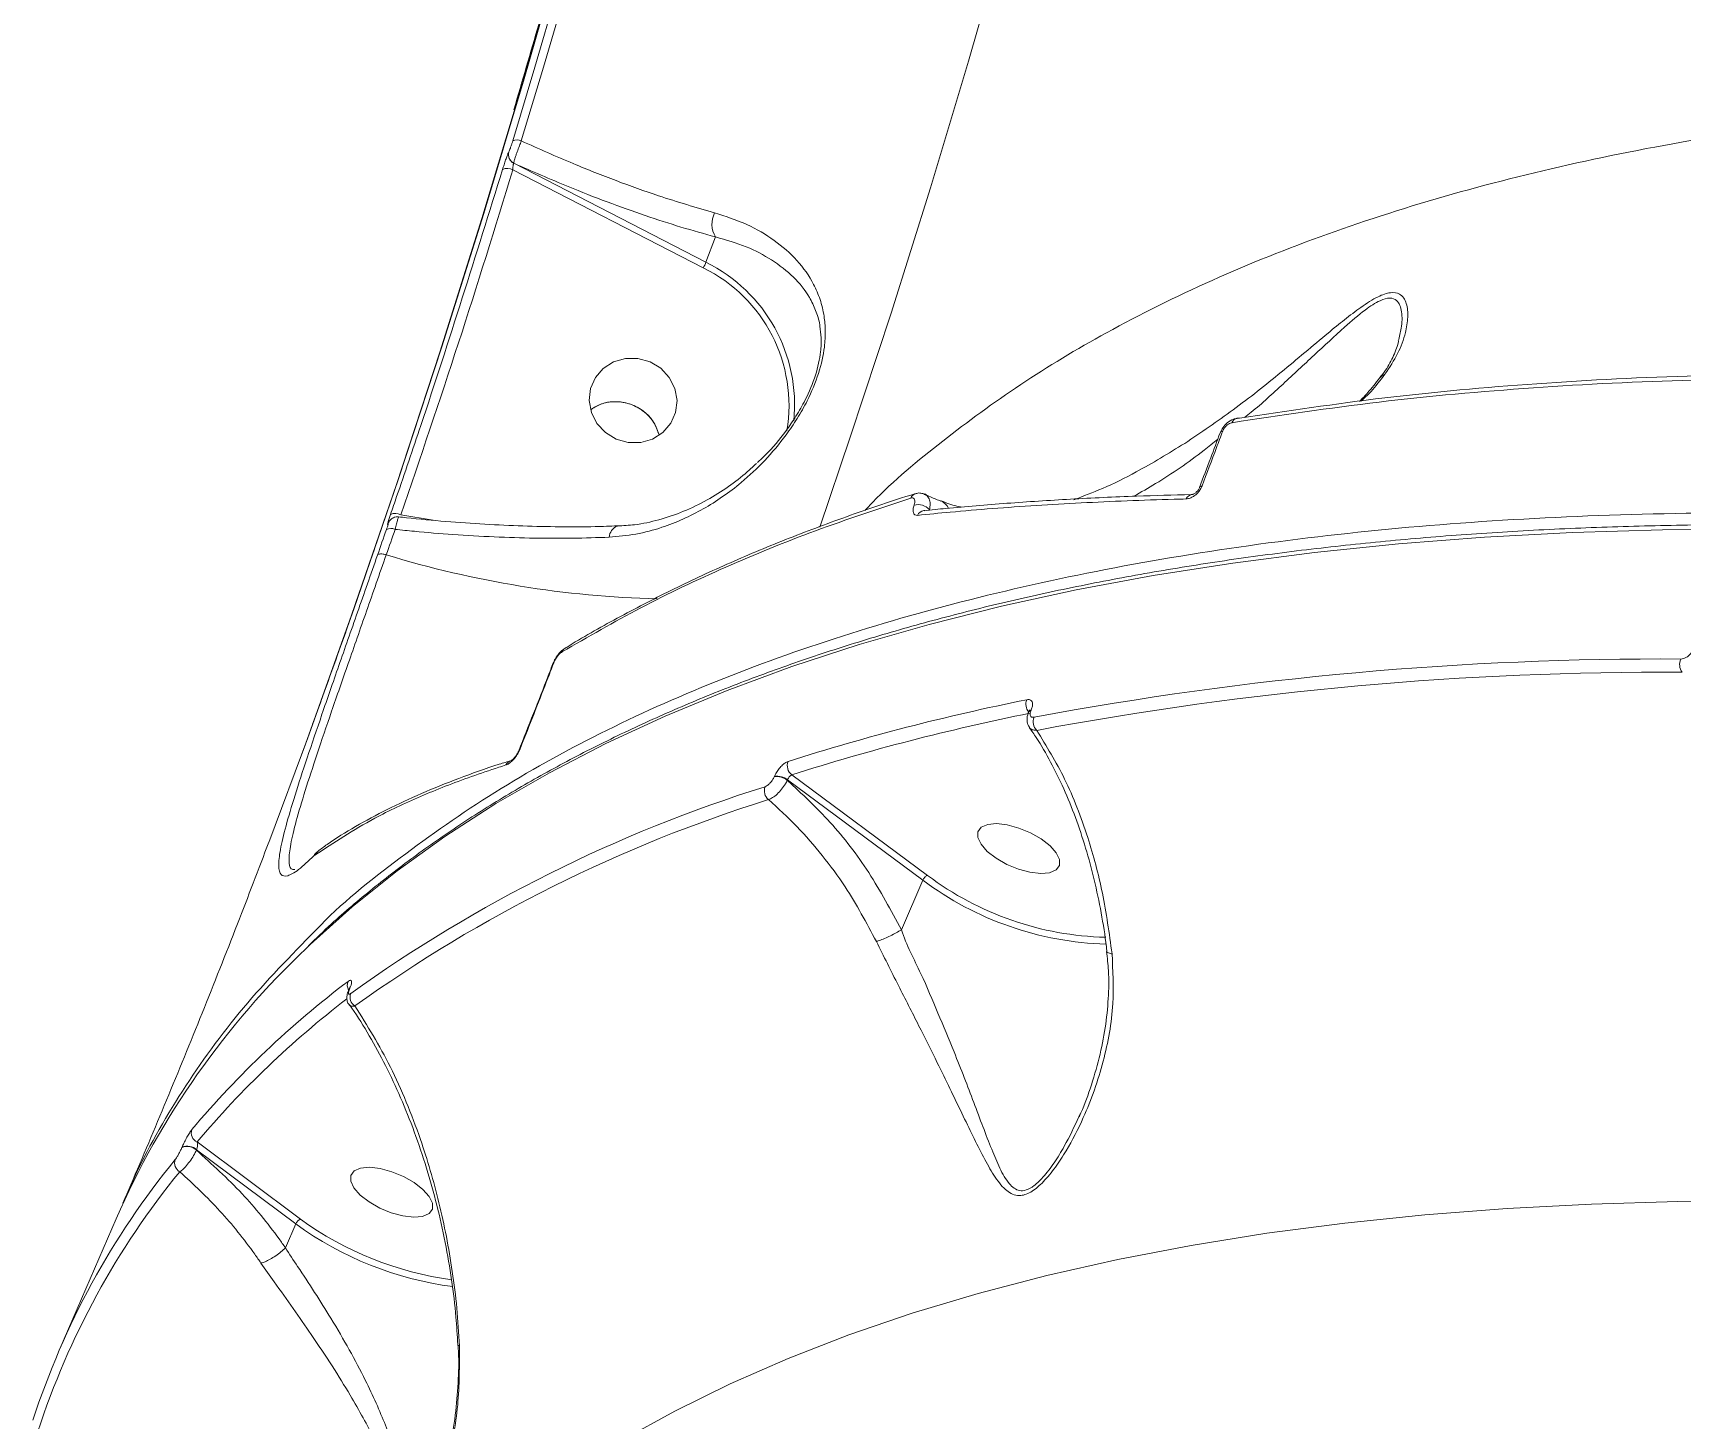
# Model space of a CAD drawing. Header units: millimetres. Extents: x -11024 to 8278, y -7837 to 5770.
# Drawn here: x 3793.3 to 3961.2, y 2414 to 2555.3 of the extents above; entities that cross this region are included whole.
import ezdxf

# ---------------------------------------------------------------- set-up
doc = ezdxf.new("R2010")
doc.units = ezdxf.units.MM
doc.layers.add('DIKOM_ОБЪЕКТ', color=7, linetype='Continuous')

msp = doc.modelspace()

# ---------------------------------------------------------------- linework, layer by layer
at = {"layer": 'DIKOM_ОБЪЕКТ', "color": 7, "linetype": 'Continuous', "lineweight": 15}
for p, q in [((3841.72, 2543.155), (3841.723, 2543.162)), ((3842.227, 2542.012), (3842.223, 2542.005)), ((3842.223, 2542.005), (3861.809, 2531.924)), ((3861.534, 2531.363), (3842.145, 2541.342)), ((3862.779, 2534.504), (3861.809, 2531.924)), ((3930.468, 2520.168), (3930.432, 2520.124)), ((3911.392, 2508.273), (3911.25, 2508.269)), ((3884.004, 2506.632), (3884.032, 2506.634)), ((3884.579, 2506.729), (3884.524, 2506.67)), ((3829.409, 2505.282), (3829.466, 2505.413)), ((3829.413, 2505.29), (3829.409, 2505.282)), ((3829.413, 2505.29), (3829.467, 2505.414)), ((3830.718, 2506.187), (3834.03, 2505.649)), ((3852.804, 2505.044), (3852.775, 2505.041)), ((3894.951, 2486.333), (3894.922, 2486.268)), ((3894.716, 2486.181), (3894.688, 2486.115)), ((3894.716, 2486.181), (3894.72, 2486.19)), ((3842.736, 2482.165), (3842.73, 2482.153)), ((3868.765, 2479.531), (3868.785, 2479.576)), ((3870.556, 2479.728), (3884.376, 2469.485)), ((3870.115, 2479.209), (3870.095, 2479.163)), ((3883.906, 2468.988), (3870.115, 2479.209)), ((3821.955, 2471.539), (3821.87, 2471.467)), ((3821.966, 2471.546), (3821.955, 2471.539)), ((3822.146, 2471.822), (3822.018, 2471.701)), ((3881.72, 2463.941), (3883.906, 2468.988)), ((3825.46, 2457.906), (3825.423, 2457.82)), ((3825.53, 2457.991), (3825.493, 2457.906)), ((3899.79, 2444.903), (3899.934, 2445.193)), ((3808.425, 2441.779), (3808.436, 2441.806)), ((3809.914, 2441.526), (3809.902, 2441.499)), ((3820.029, 2433.99), (3809.914, 2441.526)), ((3809.967, 2442.334), (3820.501, 2434.487)), ((3801.721, 2434.515), (3795.98, 2421.261)), ((3818.973, 2431.551), (3820.029, 2433.99)), ((3818.973, 2431.551), (3818.97, 2431.546))]:
    msp.add_line(p, q, dxfattribs=at)
at = {"layer": 'DIKOM_ОБЪЕКТ', "color": 7, "linetype": 'Continuous', "lineweight": 15, "flags": 128}
for points in [[(3876.565, 2698.682), (3875.707, 2693.392), (3873.215, 2678.788), (3870.552, 2664.231), (3867.718, 2649.729), (3864.717, 2635.293), (3861.549, 2620.933), (3858.218, 2606.657), (3854.724, 2592.476), (3851.071, 2578.397), (3847.261, 2564.431), (3843.297, 2550.587), (3839.18, 2536.874), (3834.914, 2523.3), (3830.501, 2509.875), (3825.945, 2496.607), (3821.248, 2483.505), (3817.274, 2472.839)], [(3820.464, 2481.377), (3821, 2482.837), (3825.711, 2495.978), (3830.281, 2509.286), (3834.707, 2522.751), (3838.986, 2536.366), (3843.115, 2550.121), (3847.092, 2564.007), (3850.913, 2578.015), (3854.577, 2592.136), (3858.081, 2606.36), (3861.423, 2620.679), (3864.6, 2635.083), (3867.61, 2649.562), (3870.452, 2664.107), (3873.124, 2678.709), (3875.623, 2693.357), (3876.489, 2698.695)], [(3911.54, 2645.706), (3908.709, 2632.124), (3905.723, 2618.612), (3902.585, 2605.18), (3899.295, 2591.836), (3895.856, 2578.588), (3892.271, 2565.445), (3888.541, 2552.416), (3884.669, 2539.509), (3880.658, 2526.732), (3876.509, 2514.093), (3873.396, 2504.96)], [(3842.125, 2544.288), (3844.375, 2551.798), (3846.579, 2559.348), (3848.736, 2566.938), (3850.845, 2574.564), (3852.907, 2582.227), (3854.92, 2589.925), (3856.885, 2597.654), (3858.801, 2605.416)], [(3859.662, 2605.363), (3857.748, 2597.607), (3855.785, 2589.883), (3853.773, 2582.191), (3851.713, 2574.534), (3849.605, 2566.913), (3847.45, 2559.329), (3845.247, 2551.784), (3842.998, 2544.28)], [(3850.055, 2519.058), (3849.914, 2517.84), (3850.136, 2516.623), (3850.703, 2515.505), (3851.567, 2514.577), (3852.661, 2513.913), (3853.894, 2513.569), (3855.167, 2513.571), (3856.377, 2513.92), (3857.426, 2514.587), (3858.228, 2515.519), (3858.72, 2516.638), (3858.86, 2517.857), (3858.638, 2519.074), (3858.072, 2520.192), (3857.207, 2521.12), (3856.114, 2521.784), (3854.88, 2522.128), (3853.607, 2522.126), (3852.397, 2521.777), (3851.349, 2521.11), (3850.546, 2520.179), (3850.055, 2519.058)], [(3912.084, 2508.973), (3912.078, 2508.96), (3912.078, 2508.958)], [(3968.61, 2504.77), (3959.249, 2504.688), (3950.081, 2504.408), (3941.111, 2503.927), (3932.349, 2503.248), (3923.802, 2502.37), (3915.476, 2501.294), (3907.38, 2500.022), (3899.518, 2498.554), (3891.9, 2496.891), (3884.529, 2495.035), (3877.414, 2492.988), (3870.559, 2490.751), (3863.971, 2488.325), (3857.655, 2485.714), (3851.617, 2482.919), (3845.862, 2479.943), (3840.393, 2476.788), (3835.217, 2473.457), (3830.337, 2469.953), (3825.758, 2466.278), (3821.483, 2462.435), (3821.103, 2462.072)], [(3828.352, 2502.108), (3828.466, 2502.432), (3828.579, 2502.756), (3828.692, 2503.08), (3828.805, 2503.404), (3828.919, 2503.729), (3829.031, 2504.053), (3829.144, 2504.378), (3829.257, 2504.702)], [(3830.14, 2504.722), (3830.028, 2504.397), (3829.915, 2504.073), (3829.802, 2503.749), (3829.689, 2503.425), (3829.576, 2503.101), (3829.463, 2502.777), (3829.349, 2502.453), (3829.236, 2502.129)], [(3896.857, 2472.5), (3895.959, 2473.2), (3894.874, 2473.819), (3893.691, 2474.309), (3892.506, 2474.629), (3891.414, 2474.753), (3890.505, 2474.671), (3889.851, 2474.39), (3889.506, 2473.932), (3889.497, 2473.336), (3889.826, 2472.648), (3890.466, 2471.925), (3891.364, 2471.225), (3892.449, 2470.606), (3893.632, 2470.116), (3894.817, 2469.797), (3895.909, 2469.673), (3896.818, 2469.754), (3897.472, 2470.035), (3897.817, 2470.493), (3897.826, 2471.089), (3897.497, 2471.777), (3896.857, 2472.5)], [(3832.981, 2437.503), (3832.082, 2438.202), (3830.997, 2438.822), (3829.815, 2439.311), (3828.629, 2439.631), (3827.538, 2439.755), (3826.628, 2439.673), (3825.974, 2439.392), (3825.629, 2438.935), (3825.621, 2438.338), (3825.95, 2437.65), (3826.59, 2436.928), (3827.488, 2436.228), (3828.573, 2435.608), (3829.755, 2435.119), (3830.941, 2434.799), (3832.032, 2434.675), (3832.942, 2434.757), (3833.596, 2435.038), (3833.941, 2435.495), (3833.949, 2436.092), (3833.62, 2436.779), (3832.981, 2437.503)], [(3969.783, 2436.303), (3960.803, 2436.26), (3952.015, 2436.016), (3943.427, 2435.571), (3935.046, 2434.926), (3926.881, 2434.082), (3918.939, 2433.04), (3911.227, 2431.8), (3903.753, 2430.363), (3896.524, 2428.731), (3889.547, 2426.905), (3882.827, 2424.888), (3876.372, 2422.68), (3870.186, 2420.285), (3864.277, 2417.704), (3858.649, 2414.939), (3853.308, 2411.993)]]:
    msp.add_lwpolyline(points, dxfattribs=at)
at = {"layer": 'DIKOM_ОБЪЕКТ', "color": 7, "linetype": 'Continuous', "lineweight": 15}
for centre, radius, start, end in [((3842.552, 2543.302), 1.075, 65.43168, 113.4115), ((3842.671, 2542.886), 0.989, 164.2466, 243.06199), ((3842.675, 2542.894), 0.989, 164.26454, 243.06398), ((3841.589, 2540.273), 1.205, 62.50677, 114.49129), ((3864.903, 2535.805), 2.491, 152.51561, 211.49608), ((3854.682, 2535.075), 7.793, 331.55495, 336.15494), ((3854.63, 2517.4), 16.202, 354.17747, 63.69647), ((3854.571, 2517.292), 15.699, 350.67798, 63.67232), ((3931.472, 2519.303), 1.325, 111.81703, 139.27347), ((3916.056, 2515.368), 0.696, 102.60853, 162.04009), ((3915.998, 2515.481), 0.573, 73.35153, 99.46948), ((3914.476, 2514.403), 0.323, 94.58718, 151.73854), ((3883.374, 2507.657), 0.735, 108.90155, 160.24919), ((3911.426, 2507.52), 0.764, 93.00001, 156.82047), ((3912.377, 2508.801), 0.34, 95.94834, 149.50065), ((3883.386, 2505.585), 1.653, 43.78069, 103.23899), ((3884.106, 2505.818), 0.82, 97.17154, 156.18929), ((3885.26, 2506.326), 1.368, 24.51381, 69.76371), ((3829.717, 2503.898), 0.926, 62.79742, 119.73902), ((3830.135, 2505.173), 1.169, 60.10972, 113.25396), ((3853.224, 2503.854), 1.27, 110.75571, 176.87341), ((3859.419, 2600.736), 103.123, 252.98116, 268.56828), ((3847.867, 2491.957), 0.773, 121.2404, 158.81836), ((3959.15, 2144.178), 347.343, 89.67695, 100.60477), ((3962.398, 2490.96), 1.404, 156.71421, 214.29093), ((3846.474, 2491.021), 0.246, 121.86807, 157.10877), ((3959.284, 2143.607), 346.567, 89.67699, 100.6051), ((3939.643, 2262.381), 229.476, 101.34947, 107.62279), ((3895.633, 2486.912), 1.236, 158.28377, 220.14975), ((3894.947, 2485.972), 0.296, 94.78198, 150.71799), ((3894.977, 2486.035), 0.299, 94.98259, 148.87878), ((3939.844, 2261.616), 228.853, 101.34831, 107.62371), ((3896.371, 2485.129), 1.232, 158.125, 225.19141), ((3842.231, 2480.342), 0.888, 106.83464, 154.45474), ((3842.978, 2482.054), 0.267, 123.12906, 155.24713), ((3869.005, 2477.807), 1.74, 51.21096, 97.93155), ((3869.025, 2477.853), 1.74, 51.20355, 97.93896), ((3871.258, 2480.662), 1.169, 158.61396, 233.05387), ((3912.145, 2336.793), 148.487, 107.35959, 125.64363), ((3868.931, 2478.093), 1.17, 158.7492, 229.81547), ((3912.382, 2335.788), 148.16, 107.35962, 125.64358), ((3822.826, 2471.147), 0.955, 124.22225, 155.78968), ((3822.817, 2471.172), 0.93, 126.40287, 156.25078), ((3903.263, 2494.604), 31.428, 233.06149, 268.65513), ((3903.499, 2495.203), 32.728, 233.22626, 268.3459), ((3879.246, 2400.581), 84.627, 133.39703, 156.36031), ((3884.578, 2380.266), 98.275, 127.06765, 139.87142), ((3826.264, 2458.312), 0.993, 158.11581, 210.49279), ((3825.592, 2457.754), 0.181, 123.2859, 157.84979), ((3825.647, 2457.825), 0.203, 125.14944, 156.87768), ((3884.719, 2379.347), 97.751, 127.50217, 139.88206), ((3826.613, 2457.091), 1.065, 159.57474, 237.69443), ((3810.39, 2443.256), 1.015, 159.92858, 245.37981), ((3808.949, 2440.506), 1.377, 46.16531, 112.37998), ((3808.96, 2440.533), 1.377, 46.16531, 112.37998), ((3871.004, 2388.762), 81.754, 140.69756, 162.00238), ((3871.325, 2387.646), 81.565, 140.69632, 162.0033), ((3808.685, 2440.198), 1.005, 159.71471, 241.84314), ((3840.347, 2461.702), 33.683, 233.89961, 262.45543), ((3840.48, 2462.02), 34.697, 233.88548, 262.6213)]:
    msp.add_arc(centre, radius, start, end, dxfattribs=at)
for points, knots in [([(3876.208, 2698.744), (3876.026, 2697.581), (3875.215, 2692.408), (3873.661, 2683.253), (3871.546, 2671.291), (3869.313, 2659.381), (3866.975, 2647.531), (3864.533, 2635.752), (3861.989, 2624.053), (3859.348, 2612.446), (3856.611, 2600.94), (3853.783, 2589.546), (3850.867, 2578.272), (3847.865, 2567.133), (3844.994, 2556.844), (3843.086, 2550.33), (3842.239, 2547.434)], [0, 0, 0, 0, 0.02228981, 0.09915994, 0.1760009, 0.25279979, 0.32954028, 0.40620538, 0.48277967, 0.55924833, 0.63559478, 0.71180147, 0.78785595, 0.86373996, 0.93943892, 1, 1, 1, 1]), ([(3877.99, 2506.639), (3878.256, 2506.923), (3880.606, 2509.435), (3885.839, 2513.754), (3893.717, 2519.546), (3902.837, 2525.038), (3913.218, 2530.192), (3924.984, 2534.902), (3937.68, 2538.96), (3951.249, 2542.343), (3965.629, 2545.028), (3980.623, 2546.974), (3996.193, 2548.183), (4012.276, 2548.688), (4028.983, 2548.502), (4046.238, 2547.624), (4063.961, 2546.055), (4082.466, 2543.74), (4101.747, 2540.626), (4121.771, 2536.689), (4142.084, 2532.011), (4162.319, 2526.687), (4182.419, 2520.752), (4202.335, 2514.265), (4222.292, 2507.176), (4242.2, 2499.522), (4261.965, 2491.344), (4281.404, 2482.721), (4300.487, 2473.676), (4319.197, 2464.245), (4337.608, 2454.404), (4355.629, 2444.193), (4373.233, 2433.682), (4384.537, 2426.428), (4390.181, 2422.807)], [0, 0, 0, 0, 0.0037322, 0.0329507, 0.0621688, 0.0913509, 0.1241891, 0.1571334, 0.1901302, 0.2231254, 0.2560662, 0.288902, 0.3206989, 0.3525959, 0.3845428, 0.416489, 0.4483831, 0.4801783, 0.5138833, 0.5476484, 0.5814136, 0.6151195, 0.6474164, 0.6798144, 0.7122655, 0.7447183, 0.7771203, 0.8094199, 0.8411053, 0.872883, 0.9047081, 0.9365345, 0.9683135, 1, 1, 1, 1]), ([(3841.723, 2543.162), (3841.726, 2543.167), (3841.744, 2543.202), (3841.791, 2543.31), (3841.868, 2543.513), (3841.954, 2543.755), (3842.039, 2544.011), (3842.098, 2544.202), (3842.125, 2544.288)], [0, 0, 0, 0, 0.03403771, 0.25223288, 0.47049649, 0.59801001, 0.81932373, 1, 1, 1, 1]), ([(3842.998, 2544.28), (3842.932, 2544.113), (3842.784, 2543.742), (3842.599, 2543.238), (3842.431, 2542.752), (3842.301, 2542.339), (3842.242, 2542.103), (3842.229, 2542.023), (3842.227, 2542.012)], [0, 0, 0, 0, 0.180456, 0.4029103, 0.5309419, 0.7495926, 0.9664084, 1, 1, 1, 1]), ([(3842.998, 2544.28), (3844.771, 2543.488), (3848.033, 2542.03), (3852.7, 2540.195), (3857.578, 2538.441), (3860.81, 2537.502), (3862.693, 2536.955)], [0, 0, 0, 0, 0.2580789, 0.4750034, 0.6940699, 1, 1, 1, 1]), ([(3841.09, 2541.369), (3841.14, 2541.532), (3841.241, 2541.857), (3841.405, 2542.347), (3841.553, 2542.763), (3841.66, 2543.034), (3841.703, 2543.121), (3841.72, 2543.155)], [0, 0, 0, 0, 0.2183098, 0.4367788, 0.6530241, 0.8657338, 1, 1, 1, 1]), ([(3842.223, 2542.005), (3842.216, 2541.995), (3842.197, 2541.968), (3842.172, 2541.87), (3842.151, 2541.715), (3842.141, 2541.529), (3842.144, 2541.405), (3842.145, 2541.342)], [0, 0, 0, 0, 0.127708, 0.3308185, 0.5437908, 0.7682461, 1, 1, 1, 1]), ([(3862.779, 2534.504), (3861.617, 2534.826), (3859.293, 2535.471), (3855.593, 2536.672), (3851.754, 2538.047), (3847.289, 2539.787), (3844.084, 2541.196), (3842.227, 2542.012)], [0, 0, 0, 0, 0.1825574, 0.3651212, 0.5530306, 0.7409463, 1, 1, 1, 1]), ([(3829.674, 2506.247), (3829.881, 2506.849), (3830.92, 2509.858), (3834.886, 2521.512), (3838.368, 2532.656), (3841.09, 2541.369)], [0, 0, 0, 0, 0.0517101, 0.2585559, 1, 1, 1, 1]), ([(3842.145, 2541.342), (3840.324, 2535.456), (3836.682, 2523.683), (3832.706, 2512.02), (3830.718, 2506.187)], [0, 0, 0, 0, 0.49991389, 1, 1, 1, 1]), ([(3862.693, 2536.955), (3863.826, 2536.585), (3866.091, 2535.846), (3868.877, 2534.173), (3871.174, 2532.165), (3872.633, 2530.096), (3873.468, 2528.157), (3873.857, 2526.574), (3873.995, 2524.953), (3873.898, 2523.056), (3873.366, 2520.627), (3872.31, 2518.092), (3871.128, 2516.002), (3869.71, 2513.916), (3867.823, 2511.675), (3865.044, 2509.078), (3861.582, 2506.669), (3857.928, 2505.038), (3854.684, 2504.162), (3852.866, 2504.003), (3851.957, 2503.923)], [0, 0, 0, 0, 0.0727755, 0.1456249, 0.2220859, 0.2985167, 0.3409265, 0.3832926, 0.4164832, 0.4496123, 0.4986436, 0.5477913, 0.5808466, 0.6139678, 0.6710836, 0.7283195, 0.8132043, 0.8980757, 0.9490511, 1, 1, 1, 1]), ([(3873.414, 2525.398), (3873.409, 2525.443), (3873.347, 2526.052), (3873, 2527.038), (3872.205, 2528.721), (3870.788, 2530.47), (3868.62, 2532.169), (3865.989, 2533.578), (3863.857, 2534.193), (3862.779, 2534.504)], [0, 0, 0, 0, 0.0087385, 0.1158728, 0.2245776, 0.4207241, 0.6211561, 0.8084161, 1, 1, 1, 1]), ([(3910.573, 2513.471), (3912.233, 2514.592), (3915.597, 2516.864), (3920.46, 2520.73), (3924.189, 2523.894), (3926.865, 2526.094), (3928.578, 2527.407), (3930.203, 2528.445), (3931.588, 2528.922), (3932.659, 2528.721), (3933.242, 2527.771), (3933.362, 2526.339), (3933.076, 2524.589), (3932.359, 2522.601), (3931.442, 2521.226), (3930.979, 2520.534)], [0, 0, 0, 0, 0.1269035, 0.257198, 0.3901327, 0.4375387, 0.4855414, 0.5382542, 0.5816406, 0.625083, 0.6893305, 0.754915, 0.8219465, 0.9103492, 1, 1, 1, 1]), ([(3932.331, 2523.91), (3932.448, 2524.343), (3932.731, 2525.387), (3932.752, 2526.873), (3932.371, 2528.015), (3931.531, 2528.368), (3930.401, 2528.059), (3928.79, 2526.993), (3926.539, 2525.047), (3923.76, 2522.461), (3920.597, 2519.525), (3918.255, 2517.357), (3916.907, 2516.283), (3916.682, 2516.103)], [0, 0, 0, 0, 0.0745828, 0.1802501, 0.2752263, 0.33098081, 0.38658982, 0.45794073, 0.55300511, 0.69218933, 0.83216492, 0.9719467, 1, 1, 1, 1]), ([(3867.063, 2511.531), (3867.34, 2511.783), (3868.365, 2512.715), (3869.665, 2514.311), (3870.995, 2516.23), (3872.078, 2518.122), (3873.055, 2520.44), (3873.511, 2522.608), (3873.579, 2524.225), (3873.467, 2525.018), (3873.414, 2525.398)], [0, 0, 0, 0, 0.0718935, 0.2665599, 0.373262, 0.4825921, 0.6388018, 0.7947827, 0.9016079, 1, 1, 1, 1]), ([(3932.363, 2523.901), (3932.351, 2523.841), (3932.24, 2523.304), (3931.793, 2522.242), (3931.166, 2521.043), (3930.611, 2520.364), (3930.459, 2520.178)], [0, 0, 0, 0, 0.050545, 0.4525464, 0.8499494, 1, 1, 1, 1]), ([(3979.166, 2520.053), (3973.504, 2520.054), (3962.18, 2520.055), (3945.935, 2519.222), (3930.217, 2517.825), (3920.335, 2516.33), (3915.394, 2515.582)], [0, 0, 0, 0, 0.2486175, 0.4972325, 0.7486167, 1, 1, 1, 1]), ([(3916.163, 2516.03), (3921.04, 2516.77), (3930.795, 2518.249), (3946.417, 2519.653), (3962.684, 2520.501), (3974.115, 2520.502), (3979.83, 2520.503)], [0, 0, 0, 0, 0.2486154, 0.4972322, 0.7486171, 1, 1, 1, 1]), ([(3930.423, 2520.128), (3930.026, 2519.616), (3929.336, 2518.726), (3928.666, 2518.041), (3928.382, 2517.751)], [0, 0, 0, 0, 0.5762155, 1, 1, 1, 1]), ([(3930.979, 2520.534), (3930.503, 2519.904), (3929.673, 2518.807), (3928.862, 2518.08), (3928.516, 2517.77)], [0, 0, 0, 0, 0.5742209, 1, 1, 1, 1]), ([(3850.107, 2516.949), (3850.47, 2517.164), (3851.259, 2517.632), (3852.717, 2517.797), (3854.223, 2517.514), (3855.555, 2516.754), (3856.577, 2515.661), (3856.883, 2514.766), (3857.03, 2514.338)], [0, 0, 0, 0, 0.148241, 0.3216154, 0.4949898, 0.6683838, 0.8417437, 1, 1, 1, 1]), ([(3857.039, 2514.347), (3856.877, 2514.794), (3856.548, 2515.708), (3855.493, 2516.804), (3854.147, 2517.542), (3852.637, 2517.797), (3851.207, 2517.615), (3850.448, 2517.149), (3850.11, 2516.941)], [0, 0, 0, 0, 0.1667768, 0.3402209, 0.5136715, 0.6871097, 0.860531, 1, 1, 1, 1]), ([(3915.908, 2516.021), (3915.782, 2516.002), (3915.424, 2515.948), (3914.917, 2515.61), (3914.441, 2515.107), (3914.279, 2514.731), (3914.203, 2514.552)], [0, 0, 0, 0, 0.1717697, 0.4908948, 0.758327, 1, 1, 1, 1]), ([(3915.394, 2515.582), (3915.383, 2515.58), (3915.298, 2515.565), (3915.14, 2515.508), (3914.921, 2515.371), (3914.723, 2515.186), (3914.554, 2514.962), (3914.484, 2514.804), (3914.45, 2514.725)], [0, 0, 0, 0, 0.0354401, 0.2572594, 0.4481341, 0.6281174, 0.8143142, 1, 1, 1, 1]), ([(3899.277, 2507.744), (3900.246, 2508.106), (3902.309, 2508.875), (3906.146, 2510.756), (3908.932, 2512.465), (3910.573, 2513.471)], [0, 0, 0, 0, 0.2669197, 0.5683285, 1, 1, 1, 1]), ([(3913.943, 2513.904), (3913.484, 2513.531), (3911.435, 2511.864), (3908.535, 2509.874), (3906.133, 2508.511), (3905.393, 2508.092)], [0, 0, 0, 0, 0.1665893, 0.7431727, 1, 1, 1, 1]), ([(3914.188, 2514.557), (3913.869, 2513.698), (3913.17, 2511.819), (3912.458, 2509.978), (3912.072, 2508.978)], [0, 0, 0, 0, 0.4569754, 1, 1, 1, 1]), ([(3914.45, 2514.725), (3914.24, 2514.164), (3913.541, 2512.294), (3912.835, 2510.438), (3912.342, 2509.139)], [0, 0, 0, 0, 0.2996351, 1, 1, 1, 1]), ([(3866.939, 2511.431), (3866.645, 2511.149), (3865.737, 2510.276), (3864.069, 2509.02), (3861.9, 2507.652), (3859.535, 2506.507), (3857.058, 2505.665), (3854.801, 2505.163), (3853.383, 2505.099), (3852.805, 2505.074)], [0, 0, 0, 0, 0.07264854, 0.22449593, 0.38513737, 0.55429114, 0.72371762, 0.88747977, 1, 1, 1, 1]), ([(3883.137, 2508.35), (3883.087, 2508.336), (3880.803, 2507.658), (3876.502, 2506.166), (3870.251, 2503.854), (3864.273, 2501.355), (3858.53, 2498.7), (3853.07, 2495.863), (3849.389, 2493.829), (3847.604, 2492.695), (3847.47, 2492.611)], [0, 0, 0, 0, 0.0036503, 0.1675202, 0.3314478, 0.4954379, 0.6593368, 0.8230768, 0.9867705, 1, 1, 1, 1]), ([(3884.085, 2508.288), (3883.961, 2508.338), (3883.698, 2508.441), (3883.36, 2508.429), (3883.183, 2508.355), (3883.14, 2508.337)], [0, 0, 0, 0, 0.4036322, 0.8520211, 1, 1, 1, 1]), ([(3911.25, 2508.269), (3909.381, 2508.22), (3905.174, 2508.109), (3898.913, 2507.81), (3892.444, 2507.389), (3887.486, 2506.99), (3884.77, 2506.698), (3884.033, 2506.618)], [0, 0, 0, 0, 0.191727, 0.431754, 0.6714467, 0.9108261, 1, 1, 1, 1]), ([(3884.083, 2508.28), (3884.175, 2508.236), (3884.4, 2508.127), (3884.601, 2507.728), (3884.669, 2507.228), (3884.605, 2506.871), (3884.579, 2506.729)], [0, 0, 0, 0, 0.2058256, 0.5031577, 0.801697, 1, 1, 1, 1]), ([(3885.731, 2507.597), (3885.565, 2507.659), (3885.025, 2507.86), (3884.479, 2508.135), (3884.101, 2508.325)], [0, 0, 0, 0, 0.30777452, 1, 1, 1, 1]), ([(3912.342, 2509.139), (3912.289, 2509.021), (3912.183, 2508.786), (3911.925, 2508.45), (3911.623, 2508.17), (3911.286, 2507.958), (3910.977, 2507.843), (3910.798, 2507.827), (3910.724, 2507.82)], [0, 0, 0, 0, 0.1643253, 0.3292058, 0.4897827, 0.6616079, 0.8614009, 1, 1, 1, 1]), ([(3912.077, 2508.958), (3912.076, 2508.955), (3912.067, 2508.924), (3912.018, 2508.825), (3911.93, 2508.69), (3911.817, 2508.556), (3911.691, 2508.441), (3911.555, 2508.348), (3911.433, 2508.29), (3911.363, 2508.283), (3911.38, 2508.282), (3911.384, 2508.281)], [0, 0, 0, 0, 0.0103782, 0.1170747, 0.2223993, 0.324397, 0.4346208, 0.5638642, 0.7306247, 0.9412331, 1, 1, 1, 1]), ([(3822.042, 2463.877), (3822.06, 2463.896), (3824.548, 2466.562), (3830.542, 2471.311), (3840.087, 2478.048), (3850.858, 2484.039), (3862.681, 2489.355), (3875.563, 2493.976), (3889.442, 2497.901), (3904.255, 2501.111), (3919.932, 2503.589), (3936.434, 2505.323), (3953.749, 2506.292), (3971.833, 2506.512), (3990.621, 2505.987), (4010.026, 2504.723), (4029.959, 2502.724), (4050.361, 2499.987), (4071.208, 2496.506), (4092.455, 2492.298), (4114.035, 2487.385), (4135.846, 2481.789), (4157.786, 2475.536), (4179.788, 2468.64), (4201.816, 2461.099), (4223.833, 2452.938), (4245.771, 2444.189), (4267.528, 2434.893), (4289.002, 2425.092), (4309.138, 2415.291), (4327.968, 2405.573), (4345.541, 2396.016), (4362.78, 2386.14), (4379.61, 2375.99), (4395.882, 2365.659), (4411.554, 2355.173), (4425.084, 2345.672), (4433.263, 2339.61), (4436.595, 2337.14)], [0, 0, 0, 0, 0.00021689, 0.03005119, 0.05983782, 0.08953083, 0.11922374, 0.14901044, 0.17884475, 0.20867884, 0.23846547, 0.26815848, 0.29785118, 0.32763749, 0.35747149, 0.38730538, 0.4170916, 0.44678418, 0.47647713, 0.50626348, 0.5360978, 0.56593177, 0.59571834, 0.62541116, 0.6551042, 0.68489047, 0.71472474, 0.7445588, 0.77434531, 0.80403802, 0.82957219, 0.8552417, 0.88094152, 0.90664138, 0.93231122, 0.95749594, 0.9826807, 1, 1, 1, 1]), ([(3882.682, 2507.905), (3879.406, 2506.823), (3872.853, 2504.66), (3863.715, 2500.909), (3855.055, 2496.819), (3849.782, 2493.764), (3847.146, 2492.237)], [0, 0, 0, 0, 0.2491193, 0.4982426, 0.7491206, 1, 1, 1, 1]), ([(3883.007, 2507.194), (3883.02, 2507.233), (3883.07, 2507.387), (3883.094, 2507.625), (3883.032, 2507.831), (3882.895, 2507.941), (3882.753, 2507.917), (3882.682, 2507.905)], [0, 0, 0, 0, 0.07986654, 0.31816253, 0.55561767, 0.77737074, 1, 1, 1, 1]), ([(3883.356, 2506.149), (3883.259, 2506.156), (3883.065, 2506.169), (3882.914, 2506.406), (3882.881, 2506.755), (3882.968, 2507.057), (3883.007, 2507.194)], [0, 0, 0, 0, 0.2591545, 0.5177315, 0.781263, 1, 1, 1, 1]), ([(3910.724, 2507.82), (3910.318, 2507.81), (3908.287, 2507.757), (3903.088, 2507.582), (3895.38, 2507.184), (3888.362, 2506.647), (3884.46, 2506.259), (3883.356, 2506.149)], [0, 0, 0, 0, 0.0413724, 0.206871, 0.5381515, 0.8694308, 1, 1, 1, 1]), ([(3884.005, 2506.631), (3884.007, 2506.631), (3884.021, 2506.635), (3884.061, 2506.629), (3884.096, 2506.625)], [0, 0, 0, 0, 0.1090391, 1, 1, 1, 1]), ([(3887.843, 2506.985), (3887.685, 2507.016), (3886.979, 2507.152), (3886.289, 2507.425), (3885.754, 2507.637)], [0, 0, 0, 0, 0.2232694, 1, 1, 1, 1]), ([(4317.295, 2409.67), (4315.512, 2410.582), (4310.341, 2413.229), (4301.711, 2417.526), (4291.382, 2422.522), (4280.972, 2427.401), (4270.493, 2432.16), (4259.951, 2436.795), (4249.355, 2441.304), (4238.711, 2445.681), (4228.03, 2449.926), (4217.317, 2454.033), (4206.582, 2458.001), (4195.832, 2461.826), (4185.076, 2465.505), (4174.321, 2469.035), (4163.577, 2472.415), (4152.849, 2475.639), (4142.148, 2478.709), (4131.48, 2481.62), (4120.855, 2484.37), (4110.278, 2486.957), (4099.76, 2489.38), (4089.307, 2491.636), (4078.928, 2493.724), (4068.63, 2495.641), (4058.421, 2497.388), (4048.309, 2498.962), (4038.301, 2500.362), (4028.404, 2501.588), (4018.627, 2502.637), (4008.976, 2503.51), (3999.458, 2504.205), (3990.081, 2504.722), (3980.853, 2505.061), (3971.778, 2505.221), (3962.866, 2505.203), (3954.121, 2505.006), (3945.551, 2504.63), (3937.163, 2504.075), (3928.961, 2503.342), (3920.954, 2502.431), (3913.146, 2501.343), (3905.543, 2500.079), (3898.151, 2498.638), (3890.976, 2497.024), (3884.024, 2495.236), (3877.299, 2493.275), (3870.806, 2491.144), (3864.552, 2488.843), (3858.54, 2486.375), (3852.775, 2483.74), (3847.262, 2480.942), (3842.004, 2477.982), (3837.008, 2474.862), (3832.272, 2471.587), (3827.818, 2468.15), (3824.153, 2465.063), (3822.087, 2463.061), (3821.314, 2462.311)], [0, 0, 0, 0, 0.0093749, 0.0271864, 0.0449987, 0.0628104, 0.0806224, 0.0984341, 0.1162462, 0.134058, 0.1518698, 0.1696817, 0.1874939, 0.205306, 0.2231182, 0.2409309, 0.2587433, 0.2765562, 0.2943692, 0.3121826, 0.3299962, 0.34781, 0.3656246, 0.3834392, 0.4012544, 0.4190698, 0.4368861, 0.4547026, 0.4725197, 0.4903374, 0.508156, 0.525975, 0.5437949, 0.5616157, 0.5794371, 0.5972593, 0.6150822, 0.6329063, 0.6507312, 0.6685569, 0.6863837, 0.7042114, 0.7220396, 0.739869, 0.7576987, 0.775529, 0.7933594, 0.8111899, 0.8290197, 0.8468486, 0.8646757, 0.8825005, 0.9003222, 0.9181399, 0.9359522, 0.9537584, 0.9715572, 0.9893477, 1, 1, 1, 1]), ([(3829.257, 2504.702), (3829.258, 2504.704), (3829.29, 2504.804), (3829.356, 2504.988), (3829.411, 2505.173), (3829.444, 2505.296), (3829.45, 2505.352), (3829.425, 2505.31), (3829.413, 2505.29)], [0, 0, 0, 0, 0.0043779, 0.2197496, 0.4355603, 0.5682578, 0.7938419, 1, 1, 1, 1]), ([(3829.409, 2505.282), (3829.396, 2505.26), (3829.362, 2505.201), (3829.358, 2505.245), (3829.411, 2505.45), (3829.519, 2505.794), (3829.622, 2506.096), (3829.674, 2506.247)], [0, 0, 0, 0, 0.1342472, 0.3469834, 0.5632466, 0.7817783, 1, 1, 1, 1]), ([(3830.488, 2505.968), (3830.454, 2505.977), (3830.322, 2506.009), (3830.101, 2505.959), (3829.868, 2505.86), (3829.698, 2505.73), (3829.583, 2505.602), (3829.512, 2505.495), (3829.473, 2505.427), (3829.456, 2505.391), (3829.449, 2505.378)], [0, 0, 0, 0, 0.0760224, 0.2919335, 0.4718705, 0.6254829, 0.7534376, 0.8529832, 0.9439421, 1, 1, 1, 1]), ([(3830.489, 2505.977), (3830.477, 2505.955), (3830.458, 2505.919), (3830.385, 2505.669), (3830.285, 2505.304), (3830.189, 2504.917), (3830.14, 2504.722)], [0, 0, 0, 0, 0.2734301, 0.4433974, 0.7198877, 1, 1, 1, 1]), ([(3851.957, 2503.923), (3850.725, 2503.881), (3848.261, 2503.797), (3844.332, 2503.813), (3840.252, 2503.938), (3836.151, 2504.176), (3832.766, 2504.453), (3830.795, 2504.655), (3830.14, 2504.722)], [0, 0, 0, 0, 0.1827956, 0.3655919, 0.5537486, 0.741901, 0.9141933, 1, 1, 1, 1]), ([(3852.776, 2505.074), (3852.035, 2505.046), (3850.143, 2504.974), (3846.925, 2504.971), (3843.165, 2505.05), (3839.281, 2505.231), (3835.312, 2505.518), (3832.37, 2505.777), (3830.756, 2505.969), (3830.491, 2506.001)], [0, 0, 0, 0, 0.1093143, 0.2789351, 0.4498374, 0.621637, 0.7939236, 0.9661894, 1, 1, 1, 1]), ([(3821.87, 2471.467), (3821.321, 2470.956), (3820.224, 2469.935), (3819.129, 2469.335), (3818.449, 2469.446), (3818.214, 2470.34), (3818.397, 2472), (3818.972, 2474.413), (3819.899, 2477.544), (3821.142, 2481.359), (3822.651, 2485.789), (3824.383, 2490.773), (3826.285, 2496.208), (3827.663, 2500.14), (3828.352, 2502.108)], [0, 0, 0, 0, 0.0836181, 0.1671659, 0.2504167, 0.333852, 0.4173033, 0.5004888, 0.5837381, 0.6671382, 0.7504573, 0.8333957, 0.9166271, 1, 1, 1, 1]), ([(3829.236, 2502.129), (3828.558, 2500.195), (3827.207, 2496.337), (3825.339, 2491.001), (3823.638, 2486.104), (3822.155, 2481.755), (3820.934, 2478.005), (3820.02, 2474.927), (3819.449, 2472.545), (3819.281, 2470.935), (3819.423, 2470.092), (3819.797, 2470.085), (3819.93, 2470.082)], [0, 0, 0, 0, 0.1050603, 0.2094876, 0.3139486, 0.4190081, 0.5232526, 0.6282642, 0.7328649, 0.8372909, 0.9424914, 1, 1, 1, 1]), ([(3828.029, 2502.692), (3826.981, 2499.65), (3824.911, 2493.637), (3822.788, 2487.772), (3821.739, 2484.875)], [0, 0, 0, 0, 0.5060054, 1, 1, 1, 1]), ([(3828.352, 2502.108), (3828.38, 2502.138), (3828.436, 2502.197), (3828.644, 2502.226), (3828.917, 2502.209), (3829.13, 2502.156), (3829.236, 2502.129)], [0, 0, 0, 0, 0.2499998, 0.5000227, 0.7499214, 1, 1, 1, 1]), ([(3846.466, 2491.547), (3846.417, 2491.469), (3846.328, 2491.328), (3846.283, 2491.184), (3846.263, 2491.119)], [0, 0, 0, 0, 0.5533025, 1, 1, 1, 1]), ([(3847.146, 2492.237), (3847.066, 2492.182), (3846.926, 2492.085), (3846.712, 2491.855), (3846.549, 2491.63), (3846.425, 2491.42), (3846.371, 2491.293), (3846.344, 2491.23)], [0, 0, 0, 0, 0.3196492, 0.5618194, 0.7278619, 0.8639024, 1, 1, 1, 1]), ([(3847.467, 2492.604), (3847.424, 2492.582), (3847.207, 2492.474), (3846.919, 2492.181), (3846.613, 2491.817), (3846.497, 2491.606), (3846.466, 2491.547)], [0, 0, 0, 0, 0.11499371, 0.57412314, 0.88243839, 1, 1, 1, 1]), ([(3961.108, 2491.515), (3961.206, 2491.525), (3961.4, 2491.545), (3961.711, 2491.694), (3961.984, 2491.913), (3962.162, 2492.138), (3962.23, 2492.277), (3962.253, 2492.325)], [0, 0, 0, 0, 0.228862, 0.4578757, 0.6785012, 0.888281, 1, 1, 1, 1]), ([(3846.245, 2491.119), (3846.076, 2490.679), (3844.917, 2487.657), (3843.737, 2484.698), (3842.728, 2482.169)], [0, 0, 0, 0, 0.14541802, 1, 1, 1, 1]), ([(3846.344, 2491.23), (3846.131, 2490.679), (3845.066, 2487.925), (3843.895, 2484.943), (3842.931, 2482.526), (3842.832, 2482.277)], [0, 0, 0, 0, 0.1831529, 0.9158747, 1, 1, 1, 1]), ([(3894.484, 2487.37), (3894.569, 2487.379), (3894.76, 2487.4), (3894.971, 2487.29), (3895.089, 2487.058), (3895.094, 2486.731), (3894.999, 2486.466), (3894.951, 2486.333)], [0, 0, 0, 0, 0.174183, 0.3895653, 0.5957742, 0.797854, 1, 1, 1, 1]), ([(3894.768, 2486.346), (3894.768, 2486.342), (3894.768, 2486.333), (3894.741, 2486.236), (3894.694, 2486.129), (3894.655, 2486.057), (3894.643, 2486.035)], [0, 0, 0, 0, 0.2742976, 0.5683969, 0.8673071, 1, 1, 1, 1]), ([(3894.922, 2486.268), (3894.891, 2486.18), (3894.827, 2486.006), (3894.831, 2485.79), (3894.908, 2485.64), (3895.047, 2485.569), (3895.172, 2485.582), (3895.227, 2485.588)], [0, 0, 0, 0, 0.2039384, 0.4080064, 0.6135164, 0.8265768, 1, 1, 1, 1]), ([(3894.696, 2486.114), (3894.676, 2486.074), (3894.556, 2485.828), (3894.491, 2485.402), (3894.547, 2484.899), (3894.705, 2484.67), (3894.765, 2484.583)], [0, 0, 0, 0, 0.08079458, 0.49027189, 0.80497238, 1, 1, 1, 1]), ([(3894.738, 2484.542), (3894.982, 2484.203), (3895.753, 2483.129), (3896.936, 2481.053), (3898.273, 2478.346), (3899.467, 2475.415), (3900.507, 2472.311), (3901.388, 2469.062), (3902.08, 2465.686), (3902.496, 2463.234), (3902.626, 2461.894), (3902.641, 2461.741)], [0, 0, 0, 0, 0.0609732, 0.1932118, 0.3256365, 0.458306, 0.5909466, 0.7220989, 0.8528152, 0.9831309, 1, 1, 1, 1]), ([(3895.502, 2484.255), (3895.381, 2484.261), (3895.109, 2484.276), (3894.856, 2484.395), (3894.788, 2484.538), (3894.775, 2484.565)], [0, 0, 0, 0, 0.3961371, 0.8870148, 1, 1, 1, 1]), ([(3895.502, 2484.255), (3896.488, 2482.658), (3898.487, 2479.418), (3900.678, 2473.719), (3902.312, 2467.716), (3902.885, 2463.586), (3903.175, 2461.498)], [0, 0, 0, 0, 0.26256713, 0.5326657, 0.76364644, 1, 1, 1, 1]), ([(3841.989, 2481.177), (3841.573, 2481.052), (3839.686, 2480.486), (3836.612, 2479.377), (3832.788, 2477.847), (3829.28, 2476.214), (3826.087, 2474.478), (3823.748, 2473.049), (3822.576, 2472.163), (3822.262, 2471.926)], [0, 0, 0, 0, 0.0503892, 0.2286535, 0.4063394, 0.5833118, 0.7597158, 0.9356625, 1, 1, 1, 1]), ([(3842.832, 2482.277), (3842.793, 2482.186), (3842.713, 2482.003), (3842.544, 2481.72), (3842.332, 2481.426), (3842.041, 2481.104), (3841.715, 2480.842), (3841.523, 2480.763), (3841.43, 2480.725)], [0, 0, 0, 0, 0.1098421, 0.2200148, 0.3257427, 0.492532, 0.7537301, 1, 1, 1, 1]), ([(3842.575, 2481.851), (3842.561, 2481.826), (3842.513, 2481.745), (3842.416, 2481.613), (3842.282, 2481.452), (3842.126, 2481.298), (3841.978, 2481.195), (3841.98, 2481.197), (3841.981, 2481.198)], [0, 0, 0, 0, 0.0463569, 0.1498858, 0.2835977, 0.4743405, 0.7509122, 1, 1, 1, 1]), ([(3842.729, 2482.154), (3842.718, 2482.125), (3842.691, 2482.059), (3842.635, 2481.947), (3842.591, 2481.876), (3842.575, 2481.851)], [0, 0, 0, 0, 0.3323722, 0.7655493, 1, 1, 1, 1]), ([(3841.43, 2480.725), (3841.19, 2480.648), (3839.988, 2480.267), (3836.961, 2479.24), (3832.641, 2477.544), (3827.103, 2474.945), (3823.905, 2472.829), (3821.966, 2471.546)], [0, 0, 0, 0, 0.0299897, 0.149953, 0.3900708, 0.6301903, 1, 1, 1, 1]), ([(3867.841, 2478.517), (3867.908, 2478.546), (3868.043, 2478.606), (3868.273, 2478.804), (3868.493, 2479.055), (3868.662, 2479.311), (3868.736, 2479.468), (3868.765, 2479.531)], [0, 0, 0, 0, 0.2143136, 0.4284579, 0.6428672, 0.8577668, 1, 1, 1, 1]), ([(3868.785, 2479.576), (3868.828, 2479.668), (3868.938, 2479.902), (3869.19, 2480.283), (3869.518, 2480.659), (3869.865, 2480.955), (3870.068, 2481.044), (3870.17, 2481.088)], [0, 0, 0, 0, 0.1407834, 0.3553569, 0.5700452, 0.7849336, 1, 1, 1, 1]), ([(3870.556, 2479.728), (3870.524, 2479.711), (3870.461, 2479.679), (3870.352, 2479.575), (3870.247, 2479.447), (3870.166, 2479.317), (3870.13, 2479.24), (3870.115, 2479.209)], [0, 0, 0, 0, 0.2151674, 0.4300716, 0.6446335, 0.8593019, 1, 1, 1, 1]), ([(3870.095, 2479.163), (3870.033, 2479.042), (3869.875, 2478.736), (3869.52, 2478.239), (3869.065, 2477.751), (3868.588, 2477.37), (3868.314, 2477.256), (3868.176, 2477.199)], [0, 0, 0, 0, 0.14241905, 0.35725452, 0.57168983, 0.78573434, 1, 1, 1, 1]), ([(3870.095, 2479.163), (3871.581, 2477.784), (3874.589, 2474.991), (3878.544, 2469.846), (3880.655, 2465.922), (3881.72, 2463.941)], [0, 0, 0, 0, 0.3257365, 0.6596844, 1, 1, 1, 1]), ([(3879.164, 2462.749), (3878.154, 2464.644), (3876.509, 2467.729), (3873.683, 2471.55), (3871.086, 2474.56), (3869.158, 2476.309), (3868.176, 2477.199)], [0, 0, 0, 0, 0.3422153, 0.5572683, 0.7746071, 1, 1, 1, 1]), ([(3817.285, 2472.883), (3816.221, 2470.096), (3813.974, 2464.203), (3810.492, 2455.443), (3806.866, 2446.583), (3804.165, 2440.173), (3802.674, 2436.723), (3802.402, 2436.095)], [0, 0, 0, 0, 0.21882964, 0.46252798, 0.70504223, 0.94632991, 1, 1, 1, 1]), ([(3821.87, 2471.467), (3821.911, 2471.556), (3821.961, 2471.664), (3822.053, 2471.733), (3822.069, 2471.745)], [0, 0, 0, 0, 0.8296205, 1, 1, 1, 1]), ([(3884.376, 2469.485), (3884.365, 2469.481), (3884.343, 2469.474), (3884.284, 2469.445), (3884.194, 2469.383), (3884.08, 2469.268), (3883.976, 2469.13), (3883.929, 2469.035), (3883.906, 2468.988)], [0, 0, 0, 0, 0.0702613, 0.1414712, 0.3560835, 0.5706937, 0.7853354, 1, 1, 1, 1]), ([(3802.455, 2436.072), (3802.786, 2436.869), (3804.435, 2440.836), (3808.32, 2447.581), (3814.426, 2456.116), (3819.508, 2461.295), (3822.042, 2463.877)], [0, 0, 0, 0, 0.0773564, 0.3848419, 0.6932968, 1, 1, 1, 1]), ([(3881.717, 2463.937), (3881.55, 2463.838), (3881.215, 2463.64), (3880.604, 2463.328), (3879.996, 2463.051), (3879.536, 2462.869), (3879.279, 2462.783), (3879.187, 2462.756), (3879.164, 2462.749)], [0, 0, 0, 0, 0.2127639, 0.4254051, 0.6381195, 0.8507833, 0.9619014, 1, 1, 1, 1]), ([(3903.175, 2461.498), (3903.261, 2459.803), (3903.448, 2456.111), (3902.397, 2450.457), (3900.648, 2445.44), (3898.83, 2441.905), (3897.42, 2439.744), (3896.256, 2438.306), (3895.031, 2437.227), (3894.121, 2436.875), (3893.175, 2436.883), (3892.197, 2437.46), (3891.122, 2438.912), (3889.708, 2441.441), (3887.901, 2445.221), (3885.682, 2449.802), (3883.48, 2454.212), (3881.357, 2458.364), (3879.914, 2461.249), (3879.164, 2462.749)], [0, 0, 0, 0, 0.0790197, 0.1721803, 0.26806, 0.3287302, 0.3610575, 0.3938988, 0.4223312, 0.4513197, 0.4599425, 0.4989924, 0.5446058, 0.5914354, 0.6876207, 0.7865814, 0.8546782, 0.9244466, 1, 1, 1, 1]), ([(3881.72, 2463.941), (3881.72, 2463.94), (3881.719, 2463.938), (3881.717, 2463.937), (3881.717, 2463.937)], [0, 0, 0, 0, 0.6110243, 1, 1, 1, 1]), ([(3881.717, 2463.937), (3881.717, 2463.936), (3882.231, 2462.395), (3883.714, 2459.607), (3885.457, 2455.406), (3887.32, 2450.982), (3889.151, 2446.249), (3890.587, 2442.335), (3891.732, 2439.627), (3892.585, 2438.077), (3893.431, 2437.401), (3894.195, 2437.355), (3894.652, 2437.504), (3895.365, 2437.953), (3896.222, 2438.769), (3897.3, 2440.21), (3898.568, 2442.256), (3899.321, 2443.886), (3899.79, 2444.903)], [0, 0, 0, 0, 0.0000488, 0.1051323, 0.2009822, 0.2991582, 0.4348103, 0.5739334, 0.6369023, 0.700927, 0.7519918, 0.7629859, 0.791419, 0.7999381, 0.8370194, 0.8808098, 0.9256414, 1, 1, 1, 1]), ([(3902.625, 2461.733), (3902.697, 2461.082), (3902.874, 2459.488), (3902.822, 2456.889), (3902.516, 2453.922), (3901.903, 2450.845), (3900.996, 2447.84), (3900.28, 2445.827), (3899.826, 2444.918), (3899.813, 2444.892)], [0, 0, 0, 0, 0.112755, 0.276468, 0.4494625, 0.6306483, 0.8205569, 0.9947944, 1, 1, 1, 1]), ([(3903.175, 2461.498), (3903.124, 2461.506), (3902.975, 2461.53), (3902.767, 2461.601), (3902.63, 2461.678), (3902.658, 2461.738), (3902.66, 2461.742)], [0, 0, 0, 0, 0.16731227, 0.48595725, 0.9626105, 1, 1, 1, 1]), ([(3825.426, 2457.822), (3825.418, 2457.805), (3825.327, 2457.612), (3825.229, 2457.289), (3825.22, 2456.827), (3825.31, 2456.489), (3825.421, 2456.375), (3825.432, 2456.364)], [0, 0, 0, 0, 0.0340885, 0.3913369, 0.7093619, 0.9721538, 1, 1, 1, 1]), ([(3825.342, 2458.682), (3825.355, 2458.692), (3825.452, 2458.763), (3825.59, 2458.822), (3825.696, 2458.761), (3825.715, 2458.591), (3825.668, 2458.337), (3825.576, 2458.106), (3825.53, 2457.991)], [0, 0, 0, 0, 0.0392533, 0.2872378, 0.4952116, 0.6710127, 0.8352972, 1, 1, 1, 1]), ([(3825.493, 2457.906), (3825.463, 2457.83), (3825.403, 2457.68), (3825.372, 2457.516), (3825.385, 2457.41), (3825.454, 2457.373), (3825.543, 2457.411), (3825.606, 2457.455), (3825.615, 2457.462)], [0, 0, 0, 0, 0.1673491, 0.3344916, 0.5091249, 0.7130879, 0.9577234, 1, 1, 1, 1]), ([(3825.557, 2458.183), (3825.557, 2458.183), (3825.557, 2458.196), (3825.554, 2458.155), (3825.525, 2458.072), (3825.493, 2457.975), (3825.461, 2457.909), (3825.459, 2457.905)], [0, 0, 0, 0, 0.0052553, 0.2869859, 0.6095709, 0.9752313, 1, 1, 1, 1]), ([(3825.432, 2456.366), (3825.535, 2456.228), (3826.268, 2455.246), (3827.528, 2453.175), (3829.195, 2450.151), (3830.725, 2446.87), (3832.123, 2443.382), (3833.357, 2439.73), (3834.408, 2435.969), (3835.263, 2432.163), (3835.91, 2428.345), (3836.343, 2424.862), (3836.471, 2422.633), (3836.524, 2421.695)], [0, 0, 0, 0, 0.0169696, 0.1205745, 0.224621, 0.3291317, 0.43409, 0.5393146, 0.6417858, 0.741678, 0.8385001, 0.932038, 1, 1, 1, 1]), ([(3826.044, 2456.191), (3826.019, 2456.186), (3825.852, 2456.154), (3825.607, 2456.168), (3825.485, 2456.308), (3825.434, 2456.368)], [0, 0, 0, 0, 0.0895299, 0.6136757, 1, 1, 1, 1]), ([(3826.044, 2456.191), (3827.294, 2454.191), (3829.183, 2451.166), (3831.301, 2446.437), (3833.028, 2441.904), (3834.705, 2436.206), (3835.847, 2430.349), (3836.463, 2425.421), (3836.618, 2422.861), (3836.696, 2421.581)], [0, 0, 0, 0, 0.2227153, 0.3367355, 0.4507497, 0.6310043, 0.813275, 0.9066461, 1, 1, 1, 1]), ([(3808.436, 2441.806), (3808.464, 2441.87), (3808.556, 2442.077), (3808.748, 2442.474), (3809.002, 2442.946), (3809.251, 2443.36), (3809.375, 2443.523), (3809.437, 2443.605)], [0, 0, 0, 0, 0.093107, 0.3038774, 0.5302476, 0.7651741, 1, 1, 1, 1]), ([(3807.742, 2440.546), (3807.784, 2440.602), (3807.867, 2440.714), (3808.036, 2440.998), (3808.21, 2441.321), (3808.343, 2441.594), (3808.406, 2441.736), (3808.425, 2441.779)], [0, 0, 0, 0, 0.23369, 0.467348, 0.6955394, 0.9087508, 1, 1, 1, 1]), ([(3809.902, 2441.499), (3809.862, 2441.416), (3809.728, 2441.141), (3809.427, 2440.633), (3809.002, 2440.049), (3808.564, 2439.561), (3808.328, 2439.395), (3808.211, 2439.312)], [0, 0, 0, 0, 0.094224, 0.3122939, 0.5412141, 0.7714074, 1, 1, 1, 1]), ([(3809.902, 2441.499), (3811.488, 2440.067), (3814.494, 2437.35), (3817.379, 2433.795), (3818.756, 2431.858), (3818.973, 2431.551)], [0, 0, 0, 0, 0.4843314, 0.9185153, 1, 1, 1, 1]), ([(3809.967, 2442.334), (3809.98, 2442.283), (3810.004, 2442.183), (3810.01, 2441.987), (3809.992, 2441.8), (3809.963, 2441.668), (3809.938, 2441.586), (3809.923, 2441.548), (3809.914, 2441.526)], [0, 0, 0, 0, 0.2684559, 0.5228169, 0.7425134, 0.869059, 0.9241359, 1, 1, 1, 1]), ([(3816.475, 2430.007), (3816.268, 2430.304), (3814.966, 2432.168), (3812.329, 2435.474), (3809.601, 2438.016), (3808.211, 2439.312)], [0, 0, 0, 0, 0.0849904, 0.5334713, 1, 1, 1, 1]), ([(3820.501, 2434.487), (3820.492, 2434.484), (3820.47, 2434.477), (3820.411, 2434.449), (3820.318, 2434.385), (3820.203, 2434.27), (3820.1, 2434.132), (3820.053, 2434.037), (3820.029, 2433.99)], [0, 0, 0, 0, 0.0538109, 0.1415891, 0.3561515, 0.5707559, 0.7854144, 1, 1, 1, 1]), ([(3816.475, 2430.007), (3816.49, 2430.01), (3816.611, 2430.033), (3816.903, 2430.129), (3817.414, 2430.38), (3817.978, 2430.732), (3818.533, 2431.139), (3818.824, 2431.41), (3818.97, 2431.546)], [0, 0, 0, 0, 0.0259826, 0.2095918, 0.4072171, 0.6047933, 0.8024277, 1, 1, 1, 1]), ([(3818.97, 2431.546), (3818.97, 2431.545), (3819.351, 2430.91), (3820.388, 2429.441), (3821.947, 2427.015), (3823.755, 2424.162), (3825.509, 2421.152), (3827.459, 2417.466), (3829.251, 2413.411), (3830.595, 2409.622), (3831.434, 2406.528), (3831.889, 2404.906), (3832.279, 2403.961), (3832.55, 2403.542), (3833.038, 2403.717), (3833.496, 2404.351), (3833.781, 2404.972), (3833.895, 2405.221)], [0, 0, 0, 0, 0.0000317, 0.0506233, 0.1211011, 0.1916538, 0.2788522, 0.3661662, 0.5040483, 0.6421406, 0.7418863, 0.8412549, 0.8561064, 0.9104373, 0.9440528, 0.9775364, 1, 1, 1, 1]), ([(3836.696, 2421.581), (3836.696, 2419.563), (3836.696, 2415.471), (3835.748, 2410.438), (3834.753, 2407.054), (3834.05, 2405.225), (3833.477, 2404.034), (3832.909, 2403.241), (3832.345, 2402.978), (3831.988, 2403.305), (3831.478, 2404.108), (3830.878, 2405.592), (3829.754, 2408.406), (3828.105, 2412.028), (3825.985, 2415.91), (3823.74, 2419.539), (3821.759, 2422.509), (3819.75, 2425.384), (3817.999, 2427.836), (3816.925, 2429.366), (3816.475, 2430.007)], [0, 0, 0, 0, 0.0952093, 0.1929571, 0.2447985, 0.2710703, 0.2981685, 0.3242907, 0.3503879, 0.3910764, 0.4019423, 0.4719627, 0.5438093, 0.639397, 0.7378517, 0.7988539, 0.8613649, 0.9113744, 0.9628376, 1, 1, 1, 1]), ([(3836.536, 2421.685), (3836.546, 2421.578), (3836.653, 2420.414), (3836.599, 2418.153), (3836.365, 2414.896), (3835.889, 2411.908), (3835.324, 2409.389), (3834.796, 2407.562), (3834.326, 2406.194), (3834.037, 2405.532), (3833.908, 2405.235)], [0, 0, 0, 0, 0.0182329, 0.1990028, 0.3870278, 0.5821611, 0.7267678, 0.8420017, 0.9291556, 1, 1, 1, 1]), ([(3836.696, 2421.581), (3836.669, 2421.591), (3836.582, 2421.62), (3836.507, 2421.658), (3836.533, 2421.69), (3836.538, 2421.695)], [0, 0, 0, 0, 0.270608, 0.8802043, 1, 1, 1, 1])]:
    msp.add_open_spline(points, degree=3, knots=knots, dxfattribs=at)

doc.saveas('drawing.dxf')
